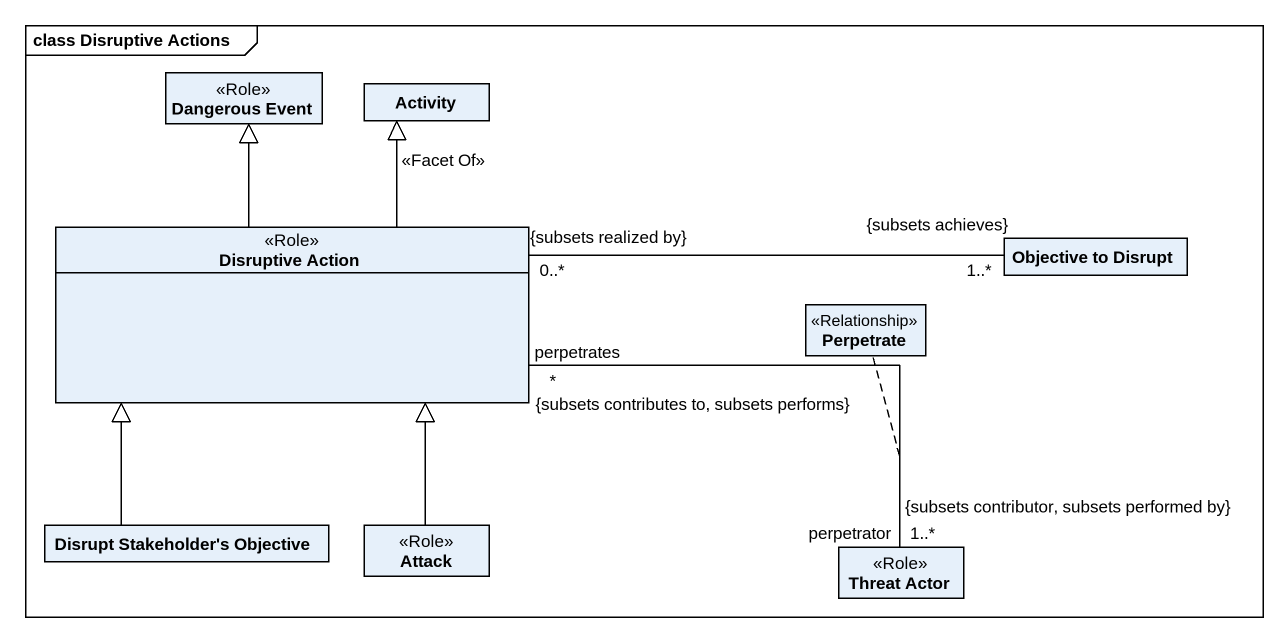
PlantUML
@startuml
mainframe class Disruptive Actions
hide circle
hide empty members
class "Dangerous Event" as Dangerous_Event <<Role>>
class Activity
class "Disruptive Action" as Disruptive_Action <<Role>>
class "Objective to Disrupt" as Objective_to_Disrupt
class Perpetrate <<Relationship>>
class "Disrupt Stakeholder's Objective" as Disrupt_Stakeholder_s
class Attack <<Role>>
class "Threat Actor" as Threat_Actor <<Role>>
Disruptive_Action -up-|> Dangerous_Event
Disruptive_Action -up-|> Activity : <<Facet Of>>
Objective_to_Disrupt "1..*\n{subsets achieves}" -left- "0..*\n{subsets realized by}" Disruptive_Action
Disrupt_Stakeholder_s -up-|> Disruptive_Action
Attack -up-|> Disruptive_Action
Threat_Actor "perpetrator\n1..*\n{subsets contributor, subsets performed by}" -left- "perpetrates\n*\n{subsets contributes to, subsets performs}" Disruptive_Action
(Threat_Actor, Disruptive_Action) .. Perpetrate
@enduml
